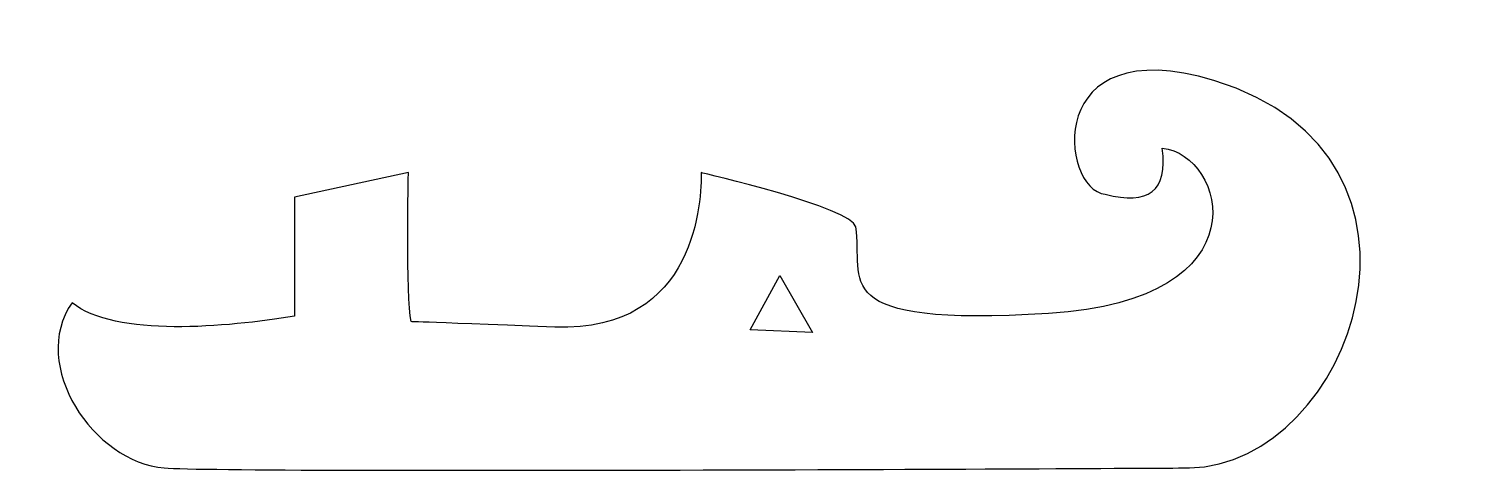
# Model space of a CAD drawing. Header units: centimetres. Extents: x -6.6 to 7.4, y -2 to 2.4.
import ezdxf

# ---------------------------------------------------------------- set-up
doc = ezdxf.new("R2010")
doc.units = ezdxf.units.CM
doc.header["$MEASUREMENT"] = 0
doc.layers.add('Camada 1', color=7, linetype='Continuous')

msp = doc.modelspace()

# ---------------------------------------------------------------- linework, layer by layer
at = {"layer": 'Camada 1'}
for points, knots in [([(-2.93457, 0.95352), (-2.93457, 0.95352), (-2.96103, -0.26356), (-2.90811, -0.50169), (-2.90811, -0.50169), (-2.90811, -0.50169), (-2.90811, -0.50169), (-1.50582, -0.55461), (-1.50582, -0.55461), (-0.10353, -0.60753), (-0.07707, 0.71539), (-0.07707, 0.95351), (-0.07707, 0.95351), (-0.07707, 0.95351), (1.4046, 0.60955), (1.43106, 0.42434), (1.43106, 0.42434), (1.51044, -0.10483), (1.11356, -0.55462), (3.3096, -0.42233), (3.3096, -0.42233), (5.44899, -0.29345), (5.02939, 1.13871), (4.42085, 1.19163), (4.42085, 1.19163), (4.47377, 0.7683), (4.28856, 0.636), (3.86522, 0.74184), (3.86522, 0.74184), (3.41543, 0.79476), (3.25835, 2.35987), (4.92355, 1.85309), (4.92355, 1.85309), (7.35772, 1.11226), (6.27293, -1.90399), (4.68542, -1.93045), (4.68542, -1.93045), (4.68542, -1.93045), (-4.62791, -1.98337), (-5.31583, -1.93045), (-5.31583, -1.93045), (-6.00375, -1.87753), (-6.63875, -0.92503), (-6.21541, -0.31649), (-6.21541, -0.31649), (-5.79208, -0.66045), (-4.70728, -0.55462), (-4.04583, -0.44878), (-4.04583, -0.44878), (-4.04583, -0.44878), (-4.04583, 0.71539), (-4.04583, 0.71539), (-4.04583, 0.71539), (-4.04583, 0.71539), (-2.93457, 0.95352), (-2.93457, 0.95352)], [0, 0, 0, 0, 0.06666667, 0.06666667, 0.06666667, 0.06666667, 0.13333333, 0.13333333, 0.13333333, 0.13333333, 0.2, 0.2, 0.2, 0.2, 0.26666667, 0.26666667, 0.26666667, 0.26666667, 0.33333333, 0.33333333, 0.33333333, 0.33333333, 0.4, 0.4, 0.4, 0.4, 0.46666667, 0.46666667, 0.46666667, 0.46666667, 0.53333333, 0.53333333, 0.53333333, 0.53333333, 0.6, 0.6, 0.6, 0.6, 0.66666667, 0.66666667, 0.66666667, 0.66666667, 0.73333333, 0.73333333, 0.73333333, 0.73333333, 0.8, 0.8, 0.8, 0.8, 0.86666667, 0.86666667, 0.86666667, 0.86666667, 1, 1, 1, 1]), ([(0.69022, -0.0519), (0.69022, -0.0519), (0.39918, -0.58107), (0.39918, -0.58107), (0.39918, -0.58107), (0.39918, -0.58107), (1.00772, -0.60753), (1.00772, -0.60753), (1.00772, -0.60753), (1.00772, -0.60753), (0.69022, -0.0519), (0.69022, -0.0519)], [0, 0, 0, 0, 0.25, 0.25, 0.25, 0.25, 0.5, 0.5, 0.5, 0.5, 1, 1, 1, 1])]:
    msp.add_open_spline(points, degree=3, knots=knots, dxfattribs=at)

doc.saveas('drawing.dxf')
